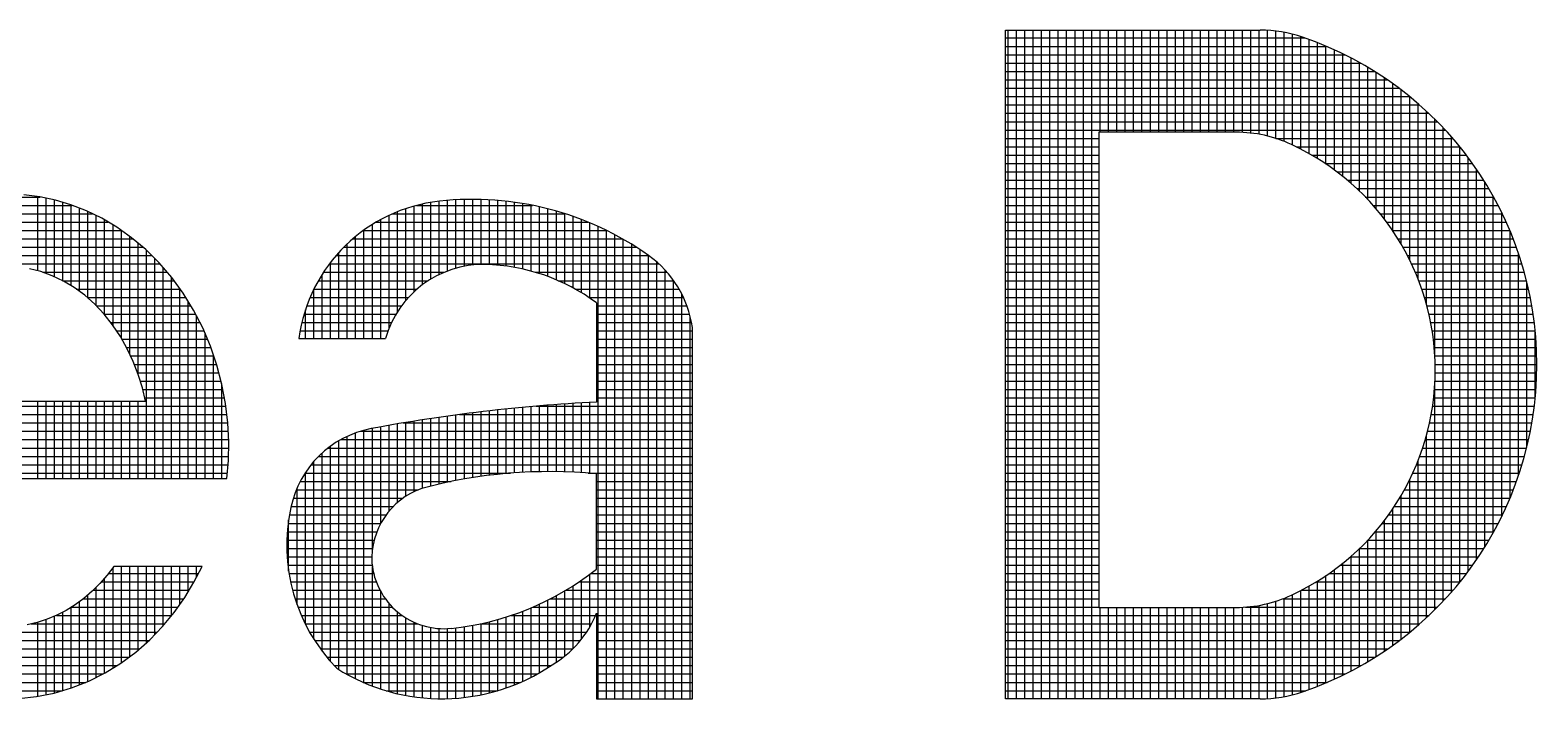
# Model space of a CAD drawing. Header units: inches. Extents: x 2203 to 3044, y -1 to 593.
# Drawn here: x 2910.225 to 2913.352, y 98.887 to 100.274 of the extents above; entities that cross this region are included whole.
import ezdxf

# ---------------------------------------------------------------- set-up
doc = ezdxf.new("R2010")
doc.units = ezdxf.units.IN
doc.header["$MEASUREMENT"] = 0
doc.layers.add('BG ÇÑ±¹Áö¿ª³\xad¹æ±â¼úÁÖ½ÄÈ¸»ç CI', color=7, linetype='Continuous')

msp = doc.modelspace()

# ---------------------------------------------------------------- linework, layer by layer
at = {"layer": 'BG ÇÑ±¹Áö¿ª³\xad¹æ±â¼úÁÖ½ÄÈ¸»ç CI', "color": 7, "linetype": 'Continuous', "lineweight": 25}
for p, q in [((2912.2491, 98.8866), (2912.2491, 100.2741)), ((2912.2491, 100.2741), (2912.7777, 100.2741)), ((2912.2546, 98.8866), (2912.2546, 100.2741)), ((2912.2719, 98.8866), (2912.2719, 100.2741)), ((2912.2893, 98.8866), (2912.2893, 100.2741)), ((2912.3067, 98.8866), (2912.3067, 100.2741)), ((2912.324, 98.8866), (2912.324, 100.2741)), ((2912.3414, 98.8866), (2912.3414, 100.2741)), ((2912.3588, 98.8866), (2912.3588, 100.2741)), ((2912.3761, 98.8866), (2912.3761, 100.2741)), ((2912.3935, 98.8866), (2912.3935, 100.2741)), ((2912.4108, 98.8866), (2912.4108, 100.2741)), ((2912.4282, 98.8866), (2912.4282, 100.2741)), ((2912.4456, 100.0623), (2912.4456, 100.2741)), ((2912.4629, 100.0623), (2912.4629, 100.2741)), ((2912.4803, 100.0623), (2912.4803, 100.2741)), ((2912.4977, 100.0623), (2912.4977, 100.2741)), ((2912.515, 100.0623), (2912.515, 100.2741)), ((2912.5324, 100.0623), (2912.5324, 100.2741)), ((2912.5498, 100.0623), (2912.5498, 100.2741)), ((2912.5671, 100.0623), (2912.5671, 100.2741)), ((2912.5845, 100.0623), (2912.5845, 100.2741)), ((2912.6019, 100.0623), (2912.6019, 100.2741)), ((2912.6192, 100.0623), (2912.6192, 100.2741)), ((2912.6366, 100.0623), (2912.6366, 100.2741)), ((2912.6539, 100.0623), (2912.6539, 100.2741)), ((2912.6713, 100.0623), (2912.6713, 100.2741)), ((2912.6887, 100.0623), (2912.6887, 100.2741)), ((2912.706, 100.0623), (2912.706, 100.2741)), ((2912.7234, 100.0623), (2912.7234, 100.2741)), ((2912.7408, 100.062), (2912.7408, 100.2741)), ((2912.7581, 100.0606), (2912.7581, 100.2741)), ((2912.7755, 100.058), (2912.7755, 100.2741)), ((2912.7929, 100.0544), (2912.7929, 100.2737)), ((2912.8102, 100.0495), (2912.8102, 100.2722)), ((2912.8276, 100.0433), (2912.8276, 100.2695)), ((2912.2491, 100.2579), (2912.8707, 100.2579)), ((2912.2491, 100.2405), (2912.9156, 100.2405)), ((2912.845, 100.0358), (2912.845, 100.2657)), ((2912.8623, 100.0273), (2912.8623, 100.2607)), ((2912.8797, 100.0179), (2912.8797, 100.2546)), ((2912.8971, 100.0076), (2912.8971, 100.2481)), ((2912.9144, 99.9964), (2912.9144, 100.241)), ((2912.2491, 100.2231), (2912.9533, 100.2231)), ((2912.2491, 100.2058), (2912.9862, 100.2058)), ((2912.9318, 99.9841), (2912.9318, 100.2334)), ((2912.9491, 99.9707), (2912.9491, 100.2252)), ((2912.9665, 99.9561), (2912.9665, 100.2164)), ((2912.9839, 99.94), (2912.9839, 100.2071)), ((2912.2491, 100.1884), (2913.0154, 100.1884)), ((2913.0012, 99.9224), (2913.0012, 100.1971)), ((2913.0186, 99.903), (2913.0186, 100.1864)), ((2913.036, 99.8814), (2913.036, 100.175)), ((2912.2491, 100.171), (2913.0419, 100.171)), ((2912.2491, 100.1537), (2913.066, 100.1537)), ((2913.0533, 99.8572), (2913.0533, 100.163)), ((2913.0707, 99.8295), (2913.0707, 100.1501)), ((2912.2491, 100.1363), (2913.0881, 100.1363)), ((2912.2491, 100.1189), (2913.1086, 100.1189)), ((2913.0881, 99.7972), (2913.0881, 100.1364)), ((2913.1054, 99.758), (2913.1054, 100.1217)), ((2912.2491, 100.1016), (2913.1277, 100.1016)), ((2912.2491, 100.0842), (2913.1454, 100.0842)), ((2913.1228, 99.7058), (2913.1228, 100.1061)), ((2913.1402, 99.602), (2913.1402, 100.0895)), ((2912.2491, 100.0668), (2913.162, 100.0668)), ((2912.2491, 100.0495), (2912.4432, 100.0495)), ((2912.7276, 100.0623), (2912.4432, 100.0623)), ((2912.4432, 100.0623), (2912.4432, 99.0764)), ((2912.8103, 100.0495), (2913.1775, 100.0495)), ((2913.1575, 99.0891), (2913.1575, 100.0716)), ((2913.1749, 99.1083), (2913.1749, 100.0524)), ((2912.2491, 100.0321), (2912.4432, 100.0321)), ((2912.8527, 100.0321), (2913.192, 100.0321)), ((2913.1922, 99.1289), (2913.1922, 100.0318)), ((2912.2491, 100.0148), (2912.4432, 100.0148)), ((2912.2491, 99.9974), (2912.4432, 99.9974)), ((2912.8851, 100.0148), (2913.2056, 100.0148)), ((2912.9129, 99.9974), (2913.2184, 99.9974)), ((2913.2096, 99.1512), (2913.2096, 100.0095)), ((2912.2491, 99.98), (2912.4432, 99.98)), ((2912.2491, 99.9627), (2912.4432, 99.9627)), ((2912.9372, 99.98), (2913.2305, 99.98)), ((2912.9589, 99.9627), (2913.2417, 99.9627)), ((2913.227, 99.1755), (2913.227, 99.9852)), ((2913.2443, 99.2022), (2913.2443, 99.9585)), ((2910.11, 99.9279), (2910.2454, 99.9279)), ((2910.2449, 99.9281), (2910.2112, 99.9323)), ((2910.2403, 99.7747), (2910.2403, 99.9286)), ((2910.2773, 99.9212), (2910.2449, 99.9281)), ((2910.2576, 99.7692), (2910.2576, 99.9253)), ((2912.2491, 99.9453), (2912.4432, 99.9453)), ((2912.2491, 99.9279), (2912.4432, 99.9279)), ((2912.9783, 99.9453), (2913.2523, 99.9453)), ((2912.996, 99.9279), (2913.2623, 99.9279)), ((2913.2617, 99.2317), (2913.2617, 99.929)), ((2910, 99.8932), (2910.3538, 99.8932)), ((2910.0429, 99.9106), (2910.3121, 99.9106)), ((2910.275, 99.7624), (2910.275, 99.9217)), ((2910.3093, 99.9117), (2910.2773, 99.9212)), ((2910.2924, 99.7542), (2910.2924, 99.9167)), ((2910.3414, 99.8992), (2910.3093, 99.9117)), ((2910.3097, 99.7439), (2910.3097, 99.9115)), ((2910.3271, 99.7319), (2910.3271, 99.9048)), ((2910.3732, 99.8838), (2910.3414, 99.8992)), ((2910.3445, 99.7181), (2910.3445, 99.8977)), ((2910.9769, 99.8932), (2911.3345, 99.8932)), ((2910.987, 99.6895), (2910.987, 99.8974)), ((2911.0043, 99.7132), (2911.0043, 99.9038)), ((2911.0217, 99.7314), (2911.0217, 99.9092)), ((2911.0269, 99.9106), (2911.2675, 99.9106)), ((2911.039, 99.7459), (2911.039, 99.9135)), ((2911.0564, 99.7576), (2911.0564, 99.9168)), ((2911.0738, 99.767), (2911.0738, 99.9192)), ((2911.0911, 99.7744), (2911.0911, 99.9209)), ((2911.1085, 99.7801), (2911.1085, 99.9221)), ((2911.1259, 99.7842), (2911.1259, 99.9228)), ((2911.1432, 99.7868), (2911.1432, 99.923)), ((2911.1606, 99.7879), (2911.1606, 99.9227)), ((2911.178, 99.7876), (2911.178, 99.922)), ((2911.1953, 99.7864), (2911.1953, 99.9208)), ((2911.2127, 99.7845), (2911.2127, 99.9191)), ((2911.2301, 99.7818), (2911.2301, 99.9169)), ((2911.2474, 99.7783), (2911.2474, 99.9143)), ((2911.2648, 99.774), (2911.2648, 99.9111)), ((2911.2822, 99.7689), (2911.2822, 99.9074)), ((2911.2995, 99.7629), (2911.2995, 99.9032)), ((2911.3169, 99.756), (2911.3169, 99.8985)), ((2911.3342, 99.7482), (2911.3342, 99.8933)), ((2912.2491, 99.9106), (2912.4432, 99.9106)), ((2912.2491, 99.8932), (2912.4432, 99.8932)), ((2913.0121, 99.9106), (2913.2716, 99.9106)), ((2913.0267, 99.8932), (2913.2803, 99.8932)), ((2913.2791, 99.265), (2913.2791, 99.8957)), ((2909.9673, 99.8758), (2910.3866, 99.8758)), ((2910.3618, 99.7021), (2910.3618, 99.8893)), ((2910.4046, 99.8652), (2910.3732, 99.8838)), ((2910.3792, 99.6834), (2910.3792, 99.8802)), ((2910.3966, 99.6613), (2910.3966, 99.87)), ((2910.4352, 99.8435), (2910.4046, 99.8652)), ((2910.9349, 99.6341), (2910.9349, 99.871)), ((2910.9429, 99.8758), (2911.3823, 99.8758)), ((2910.9522, 99.6341), (2910.9522, 99.8811)), ((2910.9696, 99.6555), (2910.9696, 99.8899)), ((2911.3516, 99.7393), (2911.3516, 99.8875)), ((2911.369, 99.7294), (2911.369, 99.8811)), ((2911.3863, 99.7182), (2911.3863, 99.8742)), ((2911.4037, 98.8866), (2911.4037, 99.8666)), ((2912.2491, 99.8758), (2912.4432, 99.8758)), ((2913.0402, 99.8758), (2913.2884, 99.8758)), ((2909.9169, 99.8411), (2910.4381, 99.8411)), ((2909.9403, 99.8585), (2910.4141, 99.8585)), ((2910.4139, 99.6348), (2910.4139, 99.8586)), ((2910.4313, 99.6021), (2910.4313, 99.8463)), ((2910.4645, 99.8189), (2910.4352, 99.8435)), ((2910.4487, 99.5604), (2910.4487, 99.8322)), ((2910.8828, 99.6341), (2910.8828, 99.8307)), ((2910.8943, 99.8411), (2911.4538, 99.8411)), ((2910.9001, 99.6341), (2910.9001, 99.846)), ((2910.9163, 99.8585), (2911.4209, 99.8585)), ((2910.9175, 99.6341), (2910.9175, 99.8593)), ((2911.4211, 98.8866), (2911.4211, 99.8584)), ((2911.4384, 98.8866), (2911.4384, 99.8495)), ((2911.4558, 98.8866), (2911.4558, 99.84)), ((2912.2491, 99.8585), (2912.4432, 99.8585)), ((2912.2491, 99.8411), (2912.4432, 99.8411)), ((2913.0524, 99.8585), (2913.296, 99.8585)), ((2913.0637, 99.8411), (2913.303, 99.8411)), ((2913.2964, 99.3033), (2913.2964, 99.8574)), ((2909.8771, 99.8064), (2910.4771, 99.8064)), ((2909.8958, 99.8237), (2910.4587, 99.8237)), ((2910.4924, 99.7913), (2910.4645, 99.8189)), ((2910.466, 99.3437), (2910.466, 99.8174)), ((2910.4834, 99.3437), (2910.4834, 99.8002)), ((2910.8596, 99.8064), (2911.5085, 99.8064)), ((2910.8654, 99.6341), (2910.8654, 99.8129)), ((2910.8757, 99.8237), (2911.4827, 99.8237)), ((2911.4732, 98.8866), (2911.4732, 99.8297)), ((2911.4905, 98.8866), (2911.4905, 99.8187)), ((2911.5079, 98.8866), (2911.5079, 99.8068)), ((2912.2491, 99.8237), (2912.4432, 99.8237)), ((2912.2491, 99.8064), (2912.4432, 99.8064)), ((2913.074, 99.8237), (2913.3096, 99.8237)), ((2913.0834, 99.8064), (2913.3156, 99.8064)), ((2913.3138, 99.3491), (2913.3138, 99.8116)), ((2909.8605, 99.789), (2910.4944, 99.789)), ((2910.2471, 99.773), (2910.2235, 99.779)), ((2910.2705, 99.7646), (2910.2471, 99.773)), ((2910.2509, 99.7716), (2910.5093, 99.7716)), ((2910.5185, 99.761), (2910.4924, 99.7913)), ((2910.5008, 99.3437), (2910.5008, 99.7816)), ((2910.8307, 99.6341), (2910.8307, 99.7673)), ((2910.8335, 99.7716), (2911.0841, 99.7716)), ((2910.8456, 99.789), (2911.5299, 99.789)), ((2910.848, 99.6341), (2910.848, 99.7922)), ((2911.2731, 99.7716), (2911.5468, 99.7716)), ((2911.5253, 98.8866), (2911.5253, 99.7932)), ((2911.5426, 98.8866), (2911.5426, 99.7763)), ((2912.2491, 99.789), (2912.4432, 99.789)), ((2912.2491, 99.7716), (2912.4432, 99.7716)), ((2913.092, 99.789), (2913.3211, 99.789)), ((2913.0998, 99.7716), (2913.3261, 99.7716)), ((2910.2937, 99.7535), (2910.2705, 99.7646)), ((2910.2921, 99.7543), (2910.5233, 99.7543)), ((2910.3163, 99.74), (2910.2937, 99.7535)), ((2910.338, 99.7239), (2910.3163, 99.74)), ((2910.3204, 99.7369), (2910.536, 99.7369)), ((2910.5181, 99.3437), (2910.5181, 99.7614)), ((2910.5424, 99.7282), (2910.5185, 99.761)), ((2910.5355, 99.3437), (2910.5355, 99.7376)), ((2910.8133, 99.6341), (2910.8133, 99.7363)), ((2910.8136, 99.7369), (2911.0279, 99.7369)), ((2910.8229, 99.7543), (2911.0511, 99.7543)), ((2911.3209, 99.7543), (2911.5605, 99.7543)), ((2911.356, 99.7369), (2911.5717, 99.7369)), ((2911.56, 98.8866), (2911.56, 99.755)), ((2912.2491, 99.7543), (2912.4432, 99.7543)), ((2912.2491, 99.7369), (2912.4432, 99.7369)), ((2913.1069, 99.7543), (2913.3307, 99.7543)), ((2913.1132, 99.7369), (2913.3348, 99.7369)), ((2913.3312, 99.4083), (2913.3312, 99.7524)), ((2910.3586, 99.7055), (2910.338, 99.7239)), ((2910.3429, 99.7196), (2910.5477, 99.7196)), ((2910.378, 99.685), (2910.3586, 99.7055)), ((2910.5639, 99.6932), (2910.5424, 99.7282)), ((2910.5528, 99.3437), (2910.5528, 99.7112)), ((2910.8057, 99.7196), (2911.0099, 99.7196)), ((2911.3843, 99.7196), (2911.5807, 99.7196)), ((2911.4, 99.7085), (2911.4, 99.5023)), ((2911.5773, 98.8866), (2911.5773, 99.7265)), ((2912.2491, 99.7196), (2912.4432, 99.7196)), ((2913.1188, 99.7196), (2913.3385, 99.7196)), ((2910.3618, 99.7022), (2910.5584, 99.7022)), ((2910.3958, 99.6625), (2910.378, 99.685)), ((2910.3781, 99.6848), (2910.5682, 99.6848)), ((2910.5828, 99.6565), (2910.5639, 99.6932)), ((2910.5702, 99.3437), (2910.5702, 99.681)), ((2910.7932, 99.6848), (2910.9841, 99.6848)), ((2910.7959, 99.6341), (2910.7959, 99.6936)), ((2910.7989, 99.7022), (2910.9956, 99.7022)), ((2911.4, 99.7022), (2911.5879, 99.7022)), ((2911.4, 99.6848), (2911.5935, 99.6848)), ((2911.5947, 98.8866), (2911.5947, 99.6802)), ((2912.2491, 99.7022), (2912.4432, 99.7022)), ((2912.2491, 99.6848), (2912.4432, 99.6848)), ((2913.1238, 99.7022), (2913.3417, 99.7022)), ((2913.1281, 99.6848), (2913.3444, 99.6848)), ((2910.3919, 99.6675), (2910.5772, 99.6675)), ((2910.4119, 99.6384), (2910.3958, 99.6625)), ((2910.4041, 99.6501), (2910.5855, 99.6501)), ((2910.599, 99.6183), (2910.5828, 99.6565)), ((2910.5876, 99.3437), (2910.5876, 99.6453)), ((2910.7849, 99.6501), (2910.9675, 99.6501)), ((2910.7886, 99.6675), (2910.9748, 99.6675)), ((2911.4, 99.6675), (2911.5975, 99.6675)), ((2911.4, 99.6501), (2911.5993, 99.6501)), ((2911.5993, 98.8866), (2911.5993, 99.657)), ((2912.2491, 99.6675), (2912.4432, 99.6675)), ((2912.2491, 99.6501), (2912.4432, 99.6501)), ((2913.1318, 99.6675), (2913.3468, 99.6675)), ((2913.1348, 99.6501), (2913.3487, 99.6501)), ((2913.3485, 99.5089), (2913.3485, 99.6518)), ((2910.4262, 99.613), (2910.4119, 99.6384)), ((2910.4151, 99.6327), (2910.5929, 99.6327)), ((2910.4248, 99.6154), (2910.6, 99.6154)), ((2910.4386, 99.5865), (2910.4262, 99.613)), ((2910.6123, 99.579), (2910.599, 99.6183)), ((2910.7824, 99.6341), (2910.9623, 99.6341)), ((2911.4, 99.6327), (2911.5993, 99.6327)), ((2911.4, 99.6154), (2911.5993, 99.6154)), ((2912.2491, 99.6327), (2912.4432, 99.6327)), ((2912.2491, 99.6154), (2912.4432, 99.6154)), ((2913.1373, 99.6327), (2913.3502, 99.6327)), ((2913.1391, 99.6154), (2913.3512, 99.6154)), ((2910.4332, 99.598), (2910.6059, 99.598)), ((2910.4491, 99.5593), (2910.4386, 99.5865)), ((2910.4409, 99.5806), (2910.6118, 99.5806)), ((2910.6049, 99.3437), (2910.6049, 99.6008)), ((2911.4, 99.598), (2911.5993, 99.598)), ((2911.4, 99.5806), (2911.5993, 99.5806)), ((2912.2491, 99.598), (2912.4432, 99.598)), ((2912.2491, 99.5806), (2912.4432, 99.5806)), ((2913.1404, 99.598), (2913.3519, 99.598)), ((2913.1411, 99.5806), (2913.3521, 99.5806)), ((2910.4475, 99.5633), (2910.6164, 99.5633)), ((2910.4576, 99.5317), (2910.4491, 99.5593)), ((2910.6227, 99.5392), (2910.6123, 99.579)), ((2911.4, 99.5633), (2911.5993, 99.5633)), ((2912.2491, 99.5633), (2912.4432, 99.5633)), ((2913.1412, 99.5633), (2913.3519, 99.5633)), ((2910.4532, 99.5459), (2910.6209, 99.5459)), ((2910.4642, 99.504), (2910.4576, 99.5317)), ((2910.4584, 99.5285), (2910.6247, 99.5285)), ((2910.6223, 99.3437), (2910.6223, 99.5407)), ((2910.6302, 99.4991), (2910.6227, 99.5392)), ((2911.4, 99.5459), (2911.5993, 99.5459)), ((2911.4, 99.5285), (2911.5993, 99.5285)), ((2912.2491, 99.5459), (2912.4432, 99.5459)), ((2912.2491, 99.5285), (2912.4432, 99.5285)), ((2913.1396, 99.5285), (2913.3502, 99.5285)), ((2913.1402, 99.0713), (2913.1402, 99.5367)), ((2913.1407, 99.5459), (2913.3513, 99.5459)), ((2909.7236, 99.4938), (2910.6308, 99.4938)), ((2910.1772, 99.504), (2910.2346, 99.504)), ((2910.2346, 99.504), (2910.292, 99.504)), ((2910.2403, 99.3437), (2910.2403, 99.504)), ((2910.2576, 99.3437), (2910.2576, 99.504)), ((2910.275, 99.3437), (2910.275, 99.504)), ((2910.292, 99.504), (2910.3494, 99.504)), ((2910.2924, 99.3437), (2910.2924, 99.504)), ((2910.3097, 99.3437), (2910.3097, 99.504)), ((2910.3271, 99.3437), (2910.3271, 99.504)), ((2910.3445, 99.3437), (2910.3445, 99.504)), ((2910.3494, 99.504), (2910.4068, 99.504)), ((2910.3618, 99.3437), (2910.3618, 99.504)), ((2910.3792, 99.3437), (2910.3792, 99.504)), ((2910.3966, 99.3437), (2910.3966, 99.504)), ((2910.4068, 99.504), (2910.4642, 99.504)), ((2910.4139, 99.3437), (2910.4139, 99.504)), ((2910.4313, 99.3437), (2910.4313, 99.504)), ((2910.4487, 99.3437), (2910.4487, 99.504)), ((2910.4625, 99.5112), (2910.6279, 99.5112)), ((2910.6349, 99.4592), (2910.6302, 99.4991)), ((2911.1953, 99.3525), (2911.1953, 99.4861)), ((2911.2127, 99.3541), (2911.2127, 99.4879)), ((2911.2301, 99.3555), (2911.2301, 99.4897)), ((2911.2474, 99.3566), (2911.2474, 99.4913)), ((2911.2648, 99.3574), (2911.2648, 99.4929)), ((2911.2752, 99.4938), (2911.5993, 99.4938)), ((2911.2822, 99.3579), (2911.2822, 99.4944)), ((2911.2995, 99.3581), (2911.2995, 99.4958)), ((2911.3169, 99.358), (2911.3169, 99.4971)), ((2911.3342, 99.3576), (2911.3342, 99.4984)), ((2911.3516, 99.3569), (2911.3516, 99.4995)), ((2911.369, 99.3559), (2911.369, 99.5006)), ((2911.3863, 99.3546), (2911.3863, 99.5016)), ((2911.4, 99.5112), (2911.5993, 99.5112)), ((2912.2491, 99.5112), (2912.4432, 99.5112)), ((2912.2491, 99.4938), (2912.4432, 99.4938)), ((2913.1356, 99.4938), (2913.3469, 99.4938)), ((2913.1379, 99.5112), (2913.3488, 99.5112)), ((2909.7197, 99.4591), (2910.6349, 99.4591)), ((2909.7217, 99.4765), (2910.6328, 99.4765)), ((2910.6368, 99.4197), (2910.6349, 99.4592)), ((2910.987, 99.2938), (2910.987, 99.457)), ((2910.9992, 99.4591), (2911.5993, 99.4591)), ((2911.0043, 99.3069), (2911.0043, 99.4599)), ((2911.0217, 99.3166), (2911.0217, 99.4628)), ((2911.039, 99.3236), (2911.039, 99.4655)), ((2911.0564, 99.328), (2911.0564, 99.4681)), ((2911.0738, 99.3322), (2911.0738, 99.4707)), ((2911.0911, 99.336), (2911.0911, 99.4731)), ((2911.1085, 99.3395), (2911.1085, 99.4755)), ((2911.1156, 99.4765), (2911.5993, 99.4765)), ((2911.1259, 99.3427), (2911.1259, 99.4778)), ((2911.1432, 99.3456), (2911.1432, 99.48)), ((2911.1606, 99.3482), (2911.1606, 99.4821)), ((2911.178, 99.3505), (2911.178, 99.4841)), ((2912.2491, 99.4765), (2912.4432, 99.4765)), ((2912.2491, 99.4591), (2912.4432, 99.4591)), ((2913.1293, 99.4591), (2913.3418, 99.4591)), ((2913.1328, 99.4765), (2913.3445, 99.4765)), ((2909.718, 99.4244), (2910.6366, 99.4244)), ((2909.7188, 99.4417), (2910.6357, 99.4417)), ((2910.8693, 99.4244), (2911.5993, 99.4244)), ((2910.8828, 98.9371), (2910.8828, 99.4312)), ((2910.9001, 98.9281), (2910.9001, 99.4384)), ((2910.91, 99.4417), (2911.5993, 99.4417)), ((2910.9175, 98.9201), (2910.9175, 99.4439)), ((2910.9349, 99.1952), (2910.9349, 99.4478)), ((2910.9522, 99.2502), (2910.9522, 99.4509)), ((2910.9696, 99.276), (2910.9696, 99.454)), ((2912.2491, 99.4417), (2912.4432, 99.4417)), ((2912.2491, 99.4244), (2912.4432, 99.4244)), ((2913.1204, 99.4244), (2913.3349, 99.4244)), ((2913.1228, 99.0546), (2913.1228, 99.4328)), ((2913.1251, 99.4417), (2913.3386, 99.4417)), ((2909.7179, 99.407), (2910.6366, 99.407)), ((2910.6362, 99.3812), (2910.6368, 99.4197)), ((2910.8307, 98.9854), (2910.8307, 99.3966)), ((2910.8431, 99.407), (2911.5993, 99.407)), ((2910.848, 98.964), (2910.848, 99.4107)), ((2910.8654, 98.9473), (2910.8654, 99.4221)), ((2912.2491, 99.407), (2912.4432, 99.407)), ((2913.115, 99.407), (2913.3308, 99.407)), ((2909.7183, 99.3896), (2910.6363, 99.3896)), ((2909.719, 99.3723), (2910.6354, 99.3723)), ((2910.6332, 99.3437), (2910.6362, 99.3812)), ((2910.8078, 99.3723), (2911.5993, 99.3723)), ((2910.8133, 99.0105), (2910.8133, 99.3789)), ((2910.8233, 99.3896), (2911.5993, 99.3896)), ((2912.2491, 99.3896), (2912.4432, 99.3896)), ((2912.2491, 99.3723), (2912.4432, 99.3723)), ((2913.102, 99.3723), (2913.3213, 99.3723)), ((2913.1054, 99.039), (2913.1054, 99.3807)), ((2913.1089, 99.3896), (2913.3263, 99.3896)), ((2909.7206, 99.3549), (2910.6341, 99.3549)), ((2910.1845, 99.3437), (2910.2593, 99.3437)), ((2910.2593, 99.3437), (2910.3341, 99.3437)), ((2910.3341, 99.3437), (2910.4089, 99.3437)), ((2910.4089, 99.3437), (2910.4836, 99.3437)), ((2910.4836, 99.3437), (2910.5584, 99.3437)), ((2910.5584, 99.3437), (2910.6332, 99.3437)), ((2910.7851, 99.3375), (2911.0985, 99.3375)), ((2910.7952, 99.3549), (2911.2218, 99.3549)), ((2910.7959, 99.0414), (2910.7959, 99.356)), ((2911.3826, 99.3549), (2911.5993, 99.3549)), ((2911.4, 99.156), (2911.4, 99.3536)), ((2911.4, 99.3375), (2911.5993, 99.3375)), ((2912.2491, 99.3549), (2912.4432, 99.3549)), ((2912.2491, 99.3375), (2912.4432, 99.3375)), ((2913.0861, 99.3375), (2913.3098, 99.3375)), ((2913.0881, 99.0244), (2913.0881, 99.3414)), ((2913.0945, 99.3549), (2913.3158, 99.3549)), ((2910.7709, 99.3028), (2910.9984, 99.3028)), ((2910.7771, 99.3202), (2911.0297, 99.3202)), ((2910.7786, 99.082), (2910.7786, 99.3237)), ((2911.4, 99.3202), (2911.5993, 99.3202)), ((2911.4, 99.3028), (2911.5993, 99.3028)), ((2912.2491, 99.3202), (2912.4432, 99.3202)), ((2912.2491, 99.3028), (2912.4432, 99.3028)), ((2913.0669, 99.3028), (2913.2962, 99.3028)), ((2913.0707, 99.0106), (2913.0707, 99.3091)), ((2913.077, 99.3202), (2913.3033, 99.3202)), ((2910.7629, 99.2681), (2910.9634, 99.2681)), ((2910.7663, 99.2854), (2910.9781, 99.2854)), ((2911.4, 99.2854), (2911.5993, 99.2854)), ((2911.4, 99.2681), (2911.5993, 99.2681)), ((2912.2491, 99.2854), (2912.4432, 99.2854)), ((2912.2491, 99.2681), (2912.4432, 99.2681)), ((2913.044, 99.2681), (2913.2806, 99.2681)), ((2913.0533, 98.9978), (2913.0533, 99.2815)), ((2913.056, 99.2854), (2913.2887, 99.2854)), ((2910.7602, 99.2507), (2910.9525, 99.2507)), ((2910.7612, 99.1515), (2910.7612, 99.2579)), ((2911.4, 99.2507), (2911.5993, 99.2507)), ((2912.2491, 99.2507), (2912.4432, 99.2507)), ((2913.0186, 98.9743), (2913.0186, 99.2356)), ((2913.0309, 99.2507), (2913.2719, 99.2507)), ((2913.036, 98.9857), (2913.036, 99.2572)), ((2910.7575, 99.216), (2910.9388, 99.216)), ((2910.7584, 99.2334), (2910.9444, 99.2334)), ((2911.4, 99.2334), (2911.5993, 99.2334)), ((2911.4, 99.216), (2911.5993, 99.216)), ((2912.2491, 99.2334), (2912.4432, 99.2334)), ((2912.2491, 99.216), (2912.4432, 99.216)), ((2913.001, 99.216), (2913.2527, 99.216)), ((2913.0012, 98.9636), (2913.0012, 99.2162)), ((2913.0167, 99.2334), (2913.2626, 99.2334)), ((2910.7574, 99.1986), (2910.9353, 99.1986)), ((2910.7581, 99.1813), (2910.9338, 99.1813)), ((2911.4, 99.1986), (2911.5993, 99.1986)), ((2911.4, 99.1813), (2911.5993, 99.1813)), ((2912.2491, 99.1986), (2912.4432, 99.1986)), ((2912.2491, 99.1813), (2912.4432, 99.1813)), ((2912.965, 99.1813), (2913.2308, 99.1813)), ((2912.9665, 98.9443), (2912.9665, 99.1826)), ((2912.9839, 99.1986), (2913.2421, 99.1986)), ((2912.9839, 98.9537), (2912.9839, 99.1986)), ((2910.3843, 99.143), (2910.3695, 99.1259)), ((2910.398, 99.161), (2910.3843, 99.143)), ((2910.3871, 99.1465), (2910.574, 99.1465)), ((2910.3966, 98.9505), (2910.3966, 99.159)), ((2910.4164, 99.161), (2910.398, 99.161)), ((2910.4139, 98.9614), (2910.4139, 99.161)), ((2910.4347, 99.161), (2910.4164, 99.161)), ((2910.4313, 98.9743), (2910.4313, 99.161)), ((2910.4531, 99.161), (2910.4347, 99.161)), ((2910.4487, 98.9879), (2910.4487, 99.161)), ((2910.4714, 99.161), (2910.4531, 99.161)), ((2910.466, 99.0032), (2910.466, 99.161)), ((2910.4898, 99.161), (2910.4714, 99.161)), ((2910.4834, 99.0201), (2910.4834, 99.161)), ((2910.5081, 99.161), (2910.4898, 99.161)), ((2910.5008, 99.0384), (2910.5008, 99.161)), ((2910.5264, 99.161), (2910.5081, 99.161)), ((2910.5181, 99.0594), (2910.5181, 99.161)), ((2910.5448, 99.161), (2910.5264, 99.161)), ((2910.5355, 99.0827), (2910.5355, 99.161)), ((2910.5631, 99.161), (2910.5448, 99.161)), ((2910.5528, 99.109), (2910.5528, 99.161)), ((2910.5815, 99.161), (2910.5631, 99.161)), ((2910.5647, 99.1285), (2910.5815, 99.161)), ((2910.5702, 99.1392), (2910.5702, 99.161)), ((2910.7596, 99.1639), (2910.9345, 99.1639)), ((2910.762, 99.1465), (2910.9377, 99.1465)), ((2910.9349, 98.913), (2910.9349, 99.1611)), ((2911.3863, 99.036), (2911.3863, 99.1454)), ((2911.3878, 99.1465), (2911.5993, 99.1465)), ((2911.4, 99.1639), (2911.5993, 99.1639)), ((2912.2491, 99.1639), (2912.4432, 99.1639)), ((2912.2491, 99.1465), (2912.4432, 99.1465)), ((2912.9144, 98.9197), (2912.9144, 99.1423)), ((2912.9206, 99.1465), (2913.2061, 99.1465)), ((2912.9318, 98.9273), (2912.9318, 99.1546)), ((2912.944, 99.1639), (2913.2188, 99.1639)), ((2912.9491, 98.9355), (2912.9491, 99.1679)), ((2910.3695, 99.1259), (2910.3534, 99.1099)), ((2910.3554, 99.1118), (2910.5546, 99.1118)), ((2910.3618, 98.9311), (2910.3618, 99.1183)), ((2910.3723, 99.1292), (2910.565, 99.1292)), ((2910.3792, 98.9399), (2910.3792, 99.1371)), ((2910.5455, 99.0968), (2910.5647, 99.1285)), ((2910.7652, 99.1292), (2910.9431, 99.1292)), ((2910.7693, 99.1118), (2910.9509, 99.1118)), ((2911.3342, 98.9752), (2911.3342, 99.1106)), ((2911.3362, 99.1118), (2911.5993, 99.1118)), ((2911.3516, 98.9908), (2911.3516, 99.1213)), ((2911.3635, 99.1292), (2911.5993, 99.1292)), ((2911.369, 99.0103), (2911.369, 99.1329)), ((2912.2491, 99.1292), (2912.4432, 99.1292)), ((2912.2491, 99.1118), (2912.4432, 99.1118)), ((2912.8623, 98.9), (2912.8623, 99.1114)), ((2912.8632, 99.1118), (2913.178, 99.1118)), ((2912.8797, 98.9061), (2912.8797, 99.1208)), ((2912.894, 99.1292), (2913.1925, 99.1292)), ((2912.8971, 98.9126), (2912.8971, 99.1311)), ((2910.3184, 99.0818), (2910.2995, 99.07)), ((2910.3364, 99.0951), (2910.3184, 99.0818)), ((2910.3271, 98.9157), (2910.3271, 99.0883)), ((2910.3354, 99.0944), (2910.5438, 99.0944)), ((2910.3534, 99.1099), (2910.3364, 99.0951)), ((2910.3445, 98.9226), (2910.3445, 99.1021)), ((2910.5237, 99.0661), (2910.5455, 99.0968)), ((2910.7744, 99.0944), (2910.9617, 99.0944)), ((2910.9522, 98.9069), (2910.9522, 99.1094)), ((2910.9696, 98.9016), (2910.9696, 99.0844)), ((2911.2822, 98.9409), (2911.2822, 99.0832)), ((2911.2995, 98.9515), (2911.2995, 99.0916)), ((2911.305, 99.0944), (2911.5993, 99.0944)), ((2911.3169, 98.9626), (2911.3169, 99.1007)), ((2912.2491, 99.0944), (2912.4432, 99.0944)), ((2912.7755, 98.8866), (2912.7755, 99.0806)), ((2912.7929, 98.887), (2912.7929, 99.0843)), ((2912.8102, 98.8885), (2912.8102, 99.0891)), ((2912.8254, 99.0944), (2913.1625, 99.0944)), ((2912.8276, 98.8912), (2912.8276, 99.0953)), ((2912.845, 98.895), (2912.845, 99.1028)), ((2910.2598, 99.0516), (2910.2392, 99.045)), ((2910.2576, 98.8951), (2910.2576, 99.0509)), ((2910.2799, 99.0599), (2910.2598, 99.0516)), ((2910.275, 98.8986), (2910.275, 99.0579)), ((2910.2794, 99.0597), (2910.5184, 99.0597)), ((2910.2995, 99.07), (2910.2799, 99.0599)), ((2910.2924, 98.9037), (2910.2924, 99.0663)), ((2910.3097, 98.9089), (2910.3097, 99.0764)), ((2910.3108, 99.0771), (2910.5315, 99.0771)), ((2910.4994, 99.0368), (2910.5237, 99.0661)), ((2910.7804, 99.0771), (2910.9764, 99.0771)), ((2910.7874, 99.0597), (2910.9968, 99.0597)), ((2910.987, 98.8972), (2910.987, 99.0673)), ((2911.0043, 98.8935), (2911.0043, 99.0547)), ((2911.1953, 98.9036), (2911.1953, 99.0513)), ((2911.2127, 98.9092), (2911.2127, 99.0564)), ((2911.2228, 99.0597), (2911.3982, 99.0597)), ((2911.2301, 98.9156), (2911.2301, 99.0622)), ((2911.2474, 98.9231), (2911.2474, 99.0685)), ((2911.2648, 98.9314), (2911.2648, 99.0756)), ((2911.2683, 99.0771), (2911.5993, 99.0771)), ((2911.4, 99.0642), (2911.4, 98.8866)), ((2911.4, 99.0597), (2911.5993, 99.0597)), ((2912.2491, 99.0771), (2912.4432, 99.0771)), ((2912.2491, 99.0597), (2913.1283, 99.0597)), ((2912.4432, 99.0764), (2912.7276, 99.0764)), ((2912.4456, 98.8866), (2912.4456, 99.0764)), ((2912.4629, 98.8866), (2912.4629, 99.0764)), ((2912.4803, 98.8866), (2912.4803, 99.0764)), ((2912.4977, 98.8866), (2912.4977, 99.0764)), ((2912.515, 98.8866), (2912.515, 99.0764)), ((2912.5324, 98.8866), (2912.5324, 99.0764)), ((2912.5498, 98.8866), (2912.5498, 99.0764)), ((2912.5671, 98.8866), (2912.5671, 99.0764)), ((2912.5845, 98.8866), (2912.5845, 99.0764)), ((2912.6019, 98.8866), (2912.6019, 99.0764)), ((2912.6192, 98.8866), (2912.6192, 99.0764)), ((2912.6366, 98.8866), (2912.6366, 99.0764)), ((2912.6539, 98.8866), (2912.6539, 99.0764)), ((2912.6713, 98.8866), (2912.6713, 99.0764)), ((2912.6887, 98.8866), (2912.6887, 99.0764)), ((2912.706, 98.8866), (2912.706, 99.0764)), ((2912.7234, 98.8866), (2912.7234, 99.0764)), ((2912.7408, 98.8866), (2912.7408, 99.0767)), ((2912.7472, 99.0771), (2913.1459, 99.0771)), ((2912.7581, 98.8866), (2912.7581, 99.0781)), ((2909.8665, 99.025), (2910.488, 99.025)), ((2910.2392, 99.045), (2910.2183, 99.0404)), ((2910.227, 99.0423), (2910.504, 99.0423)), ((2910.2403, 98.8916), (2910.2403, 99.0454)), ((2910.4728, 99.0092), (2910.4994, 99.0368)), ((2910.7955, 99.0423), (2911.0291, 99.0423)), ((2910.8047, 99.025), (2911.3795, 99.025)), ((2911.0217, 98.8907), (2911.0217, 99.0454)), ((2911.039, 98.8886), (2911.039, 99.0389)), ((2911.0564, 98.8872), (2911.0564, 99.0346)), ((2911.0738, 98.8866), (2911.0738, 99.0325)), ((2911.0911, 98.8868), (2911.0911, 99.0324)), ((2911.1085, 98.8877), (2911.1085, 99.034)), ((2911.1259, 98.8893), (2911.1259, 99.0364)), ((2911.1432, 98.8917), (2911.1432, 99.0393)), ((2911.1588, 99.0423), (2911.3899, 99.0423)), ((2911.1606, 98.8949), (2911.1606, 99.0427)), ((2911.178, 98.8988), (2911.178, 99.0467)), ((2911.4, 99.0423), (2911.5993, 99.0423)), ((2911.4, 99.025), (2911.5993, 99.025)), ((2912.2491, 99.0423), (2913.1093, 99.0423)), ((2912.2491, 99.025), (2913.0888, 99.025)), ((2909.8836, 99.0076), (2910.471, 99.0076)), ((2909.9031, 98.9902), (2910.4513, 98.9902)), ((2910.4439, 98.9837), (2910.4728, 99.0092)), ((2910.8152, 99.0076), (2911.3668, 99.0076)), ((2910.8271, 98.9902), (2911.3511, 98.9902)), ((2911.4, 99.0076), (2911.5993, 99.0076)), ((2911.4, 98.9902), (2911.5993, 98.9902)), ((2912.2491, 99.0076), (2913.0667, 99.0076)), ((2912.2491, 98.9902), (2913.0427, 98.9902)), ((2909.925, 98.9729), (2910.4294, 98.9729)), ((2909.9499, 98.9555), (2910.4046, 98.9555)), ((2910.3803, 98.9405), (2910.413, 98.9607)), ((2910.413, 98.9607), (2910.4439, 98.9837)), ((2910.8405, 98.9729), (2911.3313, 98.9729)), ((2910.8558, 98.9555), (2911.3057, 98.9555)), ((2911.4, 98.9729), (2911.5993, 98.9729)), ((2911.4, 98.9555), (2911.5993, 98.9555)), ((2912.2491, 98.9729), (2913.0163, 98.9729)), ((2912.2491, 98.9555), (2912.9872, 98.9555)), ((2909.979, 98.9382), (2910.3757, 98.9382)), ((2910.3107, 98.9092), (2910.3461, 98.9232)), ((2910.3461, 98.9232), (2910.3803, 98.9405)), ((2910.8809, 98.9382), (2911.2773, 98.9382)), ((2911.4, 98.9382), (2911.5993, 98.9382)), ((2912.2491, 98.9382), (2912.9545, 98.9382)), ((2910.0147, 98.9208), (2910.34, 98.9208)), ((2910.0619, 98.9034), (2910.2913, 98.9034)), ((2910.2378, 98.8912), (2910.2745, 98.8984)), ((2910.2745, 98.8984), (2910.3107, 98.9092)), ((2910.9159, 98.9208), (2911.2423, 98.9208)), ((2910.9634, 98.9034), (2911.1949, 98.9034)), ((2911.4, 98.9208), (2911.5993, 98.9208)), ((2911.4, 98.9034), (2911.5993, 98.9034)), ((2912.2491, 98.9208), (2912.9169, 98.9208)), ((2912.2491, 98.9034), (2912.8723, 98.9034)), ((2910.2011, 98.8873), (2910.2378, 98.8912)), ((2911.4, 98.8866), (2911.5993, 98.8866)), ((2912.7777, 98.8866), (2912.2491, 98.8866))]:
    msp.add_line(p, q, dxfattribs=at)
for centre, radius, start, end in [((2912.7777, 100.0007), 0.2735, 71.2107, 90), ((2912.6347, 99.5804), 0.7174, 288.7893, 71.2107), ((2912.7276, 99.7888), 0.2735, 65.0962, 90), ((2912.6257, 99.5693), 0.5155, 294.9038, 65.0962), ((2911.1101, 99.5906), 0.3306, 96.2361, 172.4491), ((2911.1428, 99.2913), 0.6317, 54.6646, 96.2361), ((2911.3802, 99.6262), 0.2212, 8.002, 54.6646), ((2911.1655, 99.5769), 0.2111, 89.1045, 164.2777), ((2911.1589, 99.383), 0.4051, 53.4703, 88.6015), ((2911.5737, 96.0069), 3.4997, 92.8449, 100.5633), ((2910.9719, 99.2407), 0.2104, 100.8833, 168.2388), ((2911.3022, 98.3375), 1.0206, 84.4976, 105.0366), ((2911.0888, 99.1769), 0.155, 109.3706, 183.1419), ((2911.1219, 99.2047), 0.3646, 167.5093, 224.3075), ((2911.0834, 99.1822), 0.15, 185.2748, 275.8421), ((2911.0399, 99.6074), 0.5775, 275.8421, 308.5863), ((2912.7276, 99.3498), 0.2735, 270, 294.9038), ((2911.1979, 99.1448), 0.2176, 300.3816, 338.271), ((2911.0791, 99.2935), 0.4068, 237.5812, 304.2242), ((2912.7777, 99.16), 0.2735, 270, 288.7895)]:
    msp.add_arc(centre, radius, start, end, dxfattribs=at)

doc.saveas('drawing.dxf')
